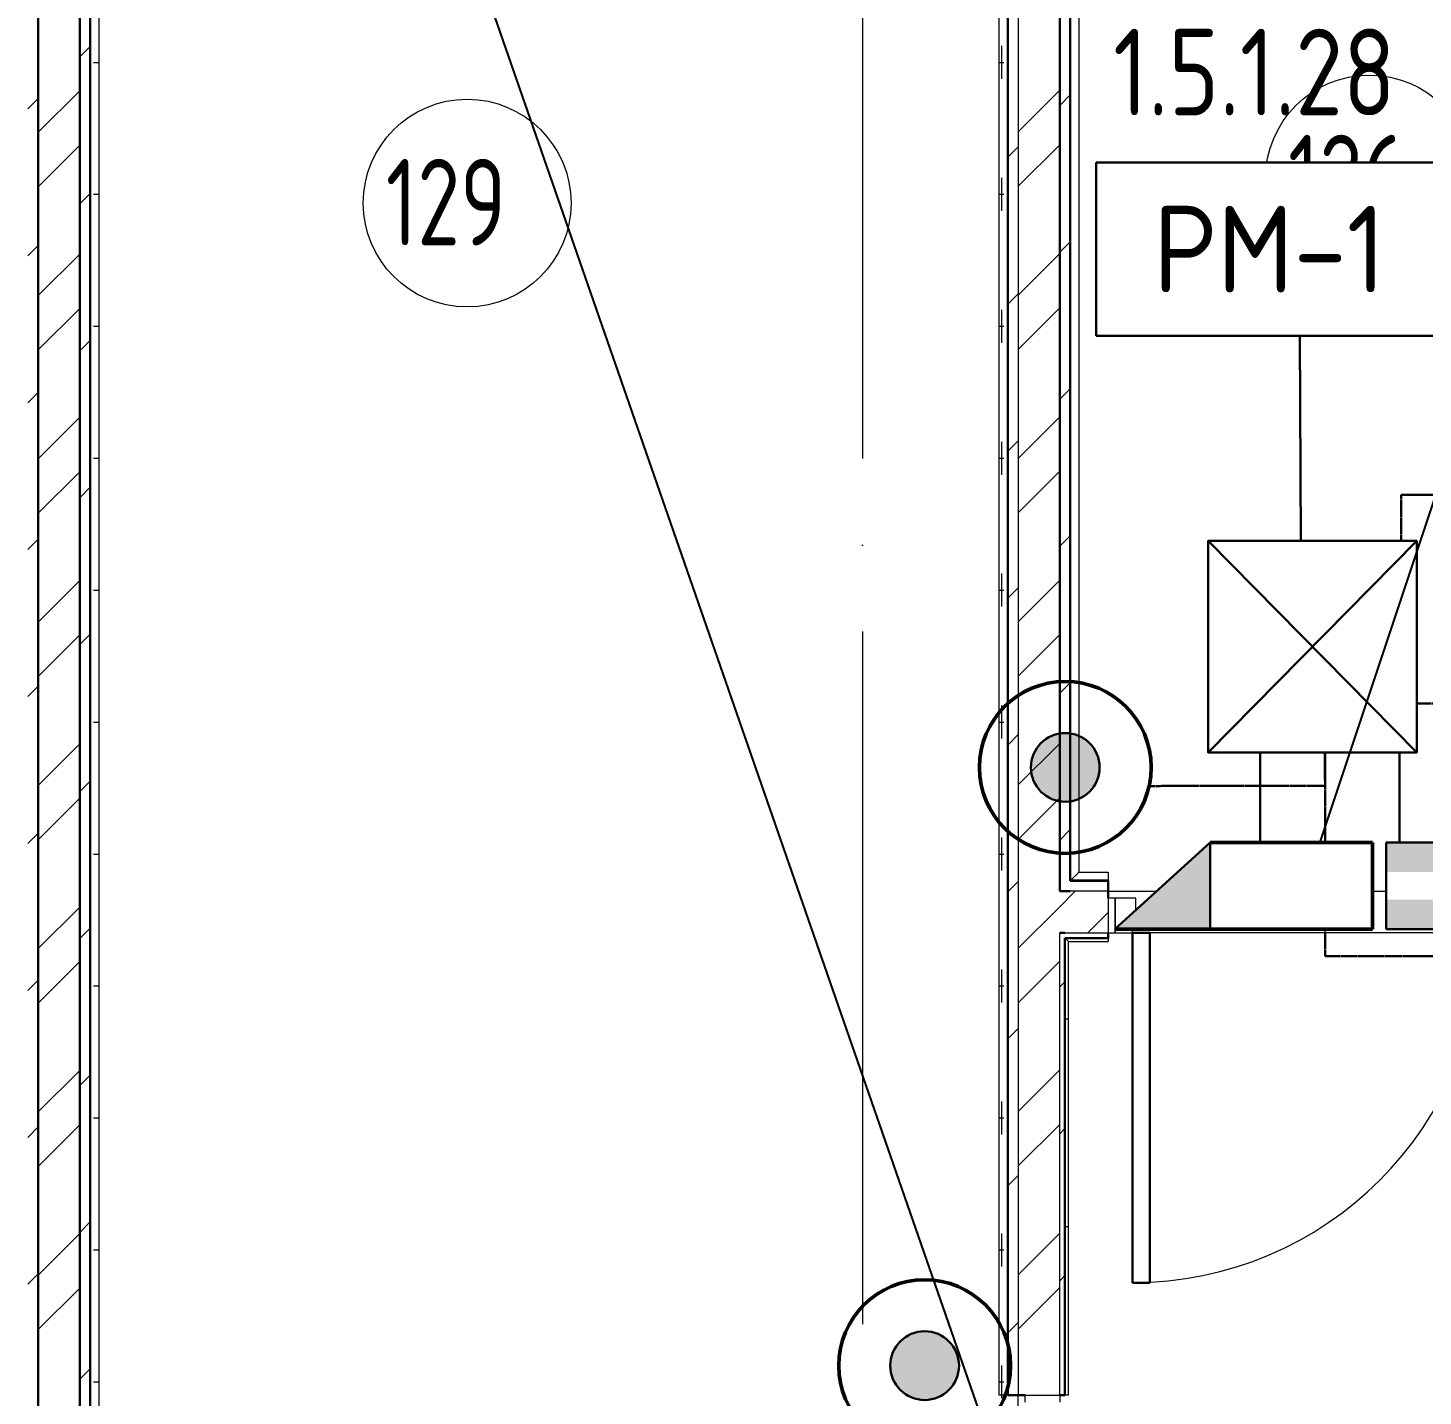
# Model space of a CAD drawing. Header units: millimetres. Extents: x -325553 to 627452, y -28539 to 738858.
# Drawn here: x -11305 to -7276, y 160407 to 164357 of the extents above; entities that cross this region are included whole.
import ezdxf
from ezdxf.enums import TextEntityAlignment as Align

# ---------------------------------------------------------------- set-up
doc = ezdxf.new("R2010")
doc.units = ezdxf.units.MM
doc.set_wipeout_variables(frame=1)
doc.linetypes.add('ADSK_Линия сетки', pattern=[25, 20, -2.5, 0, -2.5])
doc.linetypes.add('штриховаяX2', pattern=[1.5, 1, -0.5])
for name, color, linetype, lineweight in [('-SBugo-СКД-Приборы', 1, 'Continuous', 30), ('RC-Извещатели_охранные', 5, 'Continuous', 30), ('RC-Линии_связи-Адресные', 5, 'Continuous', 30), ('RC-Прочее_оборудование', 5, 'Continuous', 30), ('Двери', 252, 'Continuous', 9), ('Марки помещений', 252, 'Continuous', 20), ('Ограждение', 252, 'Continuous', 9), ('Оси', 252, 'Continuous', 9), ('СКУД', 1, 'Continuous', 30), ('Стены наружные', 7, 'Continuous', 18), ('Стены штриховка', 7, 'Continuous', 9)]:
    doc.layers.add(name, color=color, linetype=linetype, lineweight=lineweight)
doc.layers.add('000_доп.МДУ', color=7, linetype='Continuous')
doc.styles.add('GOST Common_3', font='', dxfattribs={"height": 3.5})
doc.styles.add('ISOCPEUR', font='isocpeur.ttf', dxfattribs={"width": 0.9, "height": 350})
doc.styles.add('RubezhCAD', font='', dxfattribs={"oblique": 10})
doc.styles.get("Standard").update_dxf_attribs({"font": ''})
doc.styles.get('GOST Common_3').set_extended_font_data('GOST 2.304 type A')
doc.styles.get('RubezhCAD').set_extended_font_data('GOST type A')
doc.styles.get('Standard').set_extended_font_data('GOST type B')
pattern_1 = [(0, (-32119.82, 96), (190.5, 190.5), [95.25, -285.75]), (90, (-32072.2, 48.37), (-190.5, 190.5), [95.25, -285.75])]

# ---------------------------------------------------------------- blocks, each defined once
blk = doc.blocks.new('FP_67-План 1 этажа смеж')
at = {"layer": 'Ограждение'}
for p, q in [((20263.5, -5715), (20265.6, -5715)), ((20265.6, -5715), (20271.3, -5715)), ((20271.3, -5715), (20279, -5715)), ((20263.5, -6096), (20265.6, -6096)), ((20265.6, -6096), (20271.3, -6096)), ((20271.3, -6096), (20279, -6096)), ((20263.5, -6477), (20265.6, -6477)), ((20265.6, -6477), (20271.3, -6477)), ((20271.3, -6477), (20279, -6477)), ((20263.5, -6858), (20265.6, -6858)), ((20265.6, -6858), (20271.3, -6858)), ((20271.3, -6858), (20279, -6858)), ((20263.5, -7239), (20265.6, -7239)), ((20265.6, -7239), (20271.3, -7239)), ((20271.3, -7239), (20279, -7239)), ((20263.5, -7620), (20265.6, -7620)), ((20265.6, -7620), (20271.3, -7620)), ((20271.3, -7620), (20279, -7620)), ((20263.5, -8001), (20265.6, -8001)), ((20265.6, -8001), (20271.3, -8001)), ((20271.3, -8001), (20279, -8001)), ((20263.5, -8382), (20265.6, -8382)), ((20265.6, -8382), (20271.3, -8382)), ((20271.3, -8382), (20279, -8382)), ((20263.5, -8763), (20265.6, -8763)), ((20265.6, -8763), (20271.3, -8763)), ((20271.3, -8763), (20279, -8763)), ((20263.5, -9144), (20265.6, -9144)), ((20265.6, -9144), (20271.3, -9144)), ((20271.3, -9144), (20279, -9144)), ((20263.5, -9525), (20265.6, -9525)), ((20265.6, -9525), (20271.3, -9525)), ((20271.3, -9525), (20279, -9525)), ((20263.5, -9906), (20265.6, -9906)), ((20265.6, -9906), (20271.3, -9906)), ((20271.3, -9906), (20279, -9906)), ((20263.5, -10287), (20265.6, -10287)), ((20265.6, -10287), (20271.3, -10287)), ((20271.3, -10287), (20279, -10287)), ((20263.5, -10668), (20265.6, -10668)), ((20265.6, -10668), (20271.3, -10668)), ((20271.3, -10668), (20279, -10668)), ((20263.5, -11049), (20265.6, -11049)), ((20265.6, -11049), (20271.3, -11049)), ((20271.3, -11049), (20279, -11049)), ((20263.5, -11430), (20265.6, -11430)), ((20265.6, -11430), (20271.3, -11430)), ((20271.3, -11430), (20279, -11430))]:
    blk.add_line(p, q, dxfattribs=at)
blk = doc.blocks.new('FP_73-План 1 этажа смеж')
at = {"layer": 'Ограждение'}
for p, q in [((20263.5, -5715), (20265.6, -5715)), ((20265.6, -5715), (20271.3, -5715)), ((20271.3, -5715), (20279, -5715)), ((20263.5, -6096), (20265.6, -6096)), ((20265.6, -6096), (20271.3, -6096)), ((20271.3, -6096), (20279, -6096)), ((20263.5, -6477), (20265.6, -6477)), ((20265.6, -6477), (20271.3, -6477)), ((20271.3, -6477), (20279, -6477)), ((20263.5, -6858), (20265.6, -6858)), ((20265.6, -6858), (20271.3, -6858)), ((20271.3, -6858), (20279, -6858)), ((20263.5, -7239), (20265.6, -7239)), ((20265.6, -7239), (20271.3, -7239)), ((20271.3, -7239), (20279, -7239)), ((20263.5, -7620), (20265.6, -7620)), ((20265.6, -7620), (20271.3, -7620)), ((20271.3, -7620), (20279, -7620)), ((20263.5, -8001), (20265.6, -8001)), ((20265.6, -8001), (20271.3, -8001)), ((20271.3, -8001), (20279, -8001)), ((20263.5, -8382), (20265.6, -8382)), ((20265.6, -8382), (20271.3, -8382)), ((20271.3, -8382), (20279, -8382)), ((20263.5, -8763), (20265.6, -8763)), ((20265.6, -8763), (20271.3, -8763)), ((20271.3, -8763), (20279, -8763)), ((20263.5, -9144), (20265.6, -9144)), ((20265.6, -9144), (20271.3, -9144)), ((20271.3, -9144), (20279, -9144)), ((20263.5, -9525), (20265.6, -9525)), ((20265.6, -9525), (20271.3, -9525)), ((20271.3, -9525), (20279, -9525)), ((20263.5, -9906), (20265.6, -9906)), ((20265.6, -9906), (20271.3, -9906)), ((20271.3, -9906), (20279, -9906)), ((20263.5, -10287), (20265.6, -10287)), ((20265.6, -10287), (20271.3, -10287)), ((20271.3, -10287), (20279, -10287)), ((20263.5, -10668), (20265.6, -10668)), ((20265.6, -10668), (20271.3, -10668)), ((20271.3, -10668), (20279, -10668)), ((20263.5, -11049), (20265.6, -11049)), ((20265.6, -11049), (20271.3, -11049)), ((20271.3, -11049), (20279, -11049)), ((20263.5, -11430), (20265.6, -11430)), ((20265.6, -11430), (20271.3, -11430)), ((20271.3, -11430), (20279, -11430))]:
    blk.add_line(p, q, dxfattribs=at)
blk = doc.blocks.new('FP_75-План 1 этажа смеж')
at = {"layer": 'Ограждение'}
for p, q in [((22886.5, -5762.6), (22886.5, -5667.4)), ((22879, -5715), (22886.8, -5715)), ((22886.8, -5715), (22892.4, -5715)), ((22886.5, -6143.6), (22886.5, -6048.4)), ((22879, -6096), (22886.8, -6096)), ((22886.8, -6096), (22892.4, -6096)), ((22886.5, -6524.6), (22886.5, -6429.4)), ((22879, -6477), (22886.8, -6477)), ((22886.8, -6477), (22892.4, -6477)), ((22886.5, -6905.6), (22886.5, -6810.4)), ((22879, -6858), (22886.8, -6858)), ((22886.8, -6858), (22892.4, -6858)), ((22886.5, -7286.6), (22886.5, -7191.4)), ((22879, -7239), (22886.8, -7239)), ((22886.8, -7239), (22892.4, -7239)), ((22886.5, -7667.6), (22886.5, -7572.4)), ((22879, -7620), (22886.8, -7620)), ((22886.8, -7620), (22892.4, -7620)), ((22886.5, -8048.6), (22886.5, -7953.4)), ((22879, -8001), (22886.8, -8001)), ((22886.8, -8001), (22892.4, -8001)), ((22886.5, -8429.6), (22886.5, -8334.4)), ((22879, -8382), (22886.8, -8382)), ((22886.8, -8382), (22892.4, -8382)), ((22886.5, -8810.6), (22886.5, -8715.4)), ((22879, -8763), (22886.8, -8763)), ((22886.8, -8763), (22892.4, -8763)), ((22886.5, -9191.6), (22886.5, -9096.4)), ((22879, -9144), (22886.8, -9144)), ((22886.8, -9144), (22892.4, -9144)), ((22886.5, -9572.6), (22886.5, -9477.4)), ((22879, -9525), (22886.8, -9525)), ((22886.8, -9525), (22892.4, -9525)), ((22886.5, -9953.6), (22886.5, -9858.4)), ((22879, -9906), (22886.8, -9906)), ((22886.8, -9906), (22892.4, -9906))]:
    blk.add_line(p, q, dxfattribs=at)
blk = doc.blocks.new('1 этаж')
at = {"layer": 'Ограждение', "true_color": 0x636466}
h = blk.add_hatch(dxfattribs=at)
h.set_pattern_fill('FP_34', color=251, style=0, pattern_type=2)
h.set_pattern_definition(pattern_1)
h.paths.add_polyline_path([(-11865.8, -11588.7), (-11863.8, -11586.7), (-11863.8, -5375.7), (-11865.8, -5373.7), (-11865.8, -11429)])
h = blk.add_hatch(dxfattribs=at)
h.set_pattern_fill('FP_34', color=251, style=0, pattern_type=2)
h.set_pattern_definition(pattern_1)
h.paths.add_polyline_path([(-9215.8, -9848.7), (-9215.8, -5373.7), (-9217.8, -5375.7), (-9217.8, -9848.7)])
h = blk.add_hatch(dxfattribs=at)
h.set_pattern_fill('FP_34', color=251, style=0, pattern_type=2)
h.set_pattern_definition(pattern_1)
h.paths.add_polyline_path([(-9035.8, -8363.7), (-9033.8, -8361.7), (-9033.8, -5375.7), (-9035.8, -5373.7), (-9035.8, -8309.3)])
h = blk.add_hatch(dxfattribs=at)
h.set_pattern_fill('FP_25', color=251, style=0, pattern_type=2)
h.set_pattern_definition([(0, (-32119.8, 96), (0, 600), []), (90, (-32119.8, 96), (-600, 4e-14), [])])
h.paths.add_polyline_path([(-9040.8, -9848.7), (-9040.8, -8538.7), (-9050.8, -8528.7), (-9050.8, -9848.7)])
at = {"layer": 'Двери', "color": 251, "true_color": 0x636466}
for p, q in [((-8905.8, -8413.7), (-8925.8, -8413.7)), ((-8925.8, -8413.7), (-8925.8, -8513.7)), ((-8905.8, -8413.7), (-8905.8, -8513.7)), ((-8845.8, -8413.7), (-8905.8, -8413.7)), ((-8905.8, -8513.7), (-8905.8, -8413.7)), ((-8845.8, -8463.7), (-8845.8, -8413.7)), ((-8855.8, -8513.7), (-8855.8, -8463.7)), ((-8855.8, -8463.7), (-8845.8, -8463.7)), ((-8925.8, -8513.7), (-8905.8, -8513.7)), ((-8905.8, -8513.7), (-8855.8, -8513.7)), ((-9165.8, -9848.7), (-9065.8, -9848.7)), ((-9165.8, -9868.7), (-9165.8, -9848.7)), ((-9065.8, -9848.7), (-9065.8, -9868.7))]:
    blk.add_line(p, q, dxfattribs=at)
at = {"layer": 'Двери', "color": 251, "lineweight": 30, "true_color": 0x636466}
for p, q in [((-8805.8, -8513.7), (-8855.8, -8513.7)), ((-8855.8, -8513.7), (-8855.8, -9523.7)), ((-8805.8, -9523.7), (-8805.8, -8513.7)), ((-8855.8, -9523.7), (-8805.8, -9523.7))]:
    blk.add_line(p, q, dxfattribs=at)
at = {"layer": 'Двери', "color": 251, "true_color": 0x636466}
blk.add_arc((-8855.8, -8513.7), 1010, 270, 0, dxfattribs=at)
at = {"layer": 'Марки помещений', "color": 251, "true_color": 0x636466}
for centre in [(-8171.5, -6336.8), (-10777.2, -6406.4)]:
    blk.add_circle(centre, 300, dxfattribs=at)
at = {"layer": 'Ограждение', "color": 251, "true_color": 0x636466}
for p, q in [((-11863.8, -11586.7), (-11863.8, -5375.7)), ((-11840.8, -5398.7), (-11840.8, -10988.7)), ((-9240.8, -9848.7), (-9240.8, -5398.7)), ((-9217.8, -5375.7), (-9217.8, -9848.7)), ((-9033.8, -8361.7), (-9033.8, -5375.7)), ((-9010.8, -5398.7), (-9010.8, -8338.7)), ((-9010.8, -8338.7), (-8925.8, -8338.7)), ((-8925.8, -8338.7), (-8925.8, -8361.7)), ((-8925.8, -8361.7), (-9033.8, -8361.7)), ((-8925.8, -8361.7), (-8925.8, -8363.7)), ((-9040.8, -8538.7), (-9050.8, -8528.7)), ((-9040.8, -9848.7), (-9040.8, -8538.7)), ((-9040.8, -8538.7), (-8925.8, -8538.7)), ((-8925.8, -8528.7), (-8925.8, -8538.7)), ((-9217.8, -9848.7), (-9240.8, -9848.7)), ((-9215.8, -9848.7), (-9217.8, -9848.7)), ((-9040.8, -9848.7), (-9050.8, -9848.7))]:
    blk.add_line(p, q, dxfattribs=at)
blk.add_open_spline([(-9010.8, -8338.7), (-9012.9, -8340.7), (-9015.8, -8343.7), (-9019.6, -8347.6), (-9021.9, -8349.8), (-9023.6, -8351.5), (-9025.2, -8353.2), (-9026.7, -8354.7), (-9028.1, -8356), (-9029.4, -8357.3), (-9030.8, -8358.7), (-9032.1, -8360), (-9033.4, -8361.3), (-9033.8, -8361.7), (-9033.8, -8361.7)], degree=3, knots=[0, 0, 0, 0, 0.166667, 0.25, 0.333333, 0.375, 0.416667, 0.5, 0.541667, 0.583333, 0.666667, 0.75, 0.833333, 1, 1, 1, 1], dxfattribs=at)
at = {"layer": 'Оси', "color": 251, "linetype": 'ADSK_Линия сетки', "ltscale": 100, "true_color": 0x636466}
blk.add_line((-9635.8, -2643.7), (-9635.8, -33769.9), dxfattribs=at)
at = {"layer": 'Стены наружные', "color": 251, "lineweight": 30, "true_color": 0x636466}
for p, q in [((-12015.8, -5343.7), (-12015.8, -11618.7)), ((-11895.8, -11618.7), (-11895.8, -5343.7)), ((-9065.8, -8393.7), (-9065.8, -5343.7)), ((-9035.8, -8363.7), (-9035.8, -5343.7)), ((-11865.8, -11588.7), (-11865.8, -5373.7)), ((-9215.8, -5373.7), (-9215.8, -9848.7)), ((-8925.8, -8363.7), (-9035.8, -8363.7)), ((-8925.8, -8413.7), (-8925.8, -8363.7)), ((-9035.8, -8393.7), (-9065.8, -8393.7)), ((-9065.8, -8513.7), (-9050.8, -8513.7)), ((-9050.8, -9848.7), (-9050.8, -8528.7)), ((-9050.8, -8528.7), (-8925.8, -8528.7)), ((-8925.8, -8528.7), (-8925.8, -8513.7)), ((-9215.8, -9848.7), (-9165.8, -9848.7)), ((-9065.8, -9848.7), (-9050.8, -9848.7))]:
    blk.add_line(p, q, dxfattribs=at)
at = {"layer": 'Стены наружные', "color": 251, "linetype": 'Continuous', "lineweight": 9, "true_color": 0x636466}
for p, q in [((-11895.8, -5984.3), (-11865.8, -5954.3)), ((-12015.8, -6201.9), (-11895.8, -6081.9)), ((-9185.8, -6200.7), (-9065.8, -6080.7)), ((-12045.8, -6134.3), (-12015.8, -6104.3)), ((-9065.8, -6124.2), (-9035.8, -6094.2)), ((-12015.8, -6359.1), (-11895.8, -6239.1)), ((-9215.8, -6274.2), (-9185.8, -6244.2)), ((-9185.8, -6357.9), (-9065.8, -6237.9)), ((-11895.8, -6408.6), (-11865.8, -6378.6)), ((-9065.8, -6548.5), (-9035.8, -6518.5)), ((-12045.8, -6558.6), (-12015.8, -6528.6)), ((-12015.8, -6673.4), (-11895.8, -6553.4)), ((-9185.8, -6672.2), (-9065.8, -6552.2)), ((-9215.8, -6698.5), (-9185.8, -6668.5)), ((-12015.8, -6830.5), (-11895.8, -6710.5)), ((-9185.8, -6829.3), (-9065.8, -6709.3)), ((-11895.8, -6832.9), (-11865.8, -6802.9)), ((-12045.8, -6982.9), (-12015.8, -6952.9)), ((-9065.8, -6972.7), (-9035.8, -6942.7)), ((-12015.8, -7144.9), (-11895.8, -7024.9)), ((-9185.8, -7143.6), (-9065.8, -7023.6)), ((-9215.8, -7122.7), (-9185.8, -7092.7)), ((-12015.8, -7302), (-11895.8, -7182)), ((-9185.8, -7300.8), (-9065.8, -7180.8)), ((-11895.8, -7257.1), (-11865.8, -7227.1)), ((-9065.8, -7397), (-9035.8, -7367)), ((-12045.8, -7407.1), (-12015.8, -7377.1)), ((-12015.8, -7616.3), (-11895.8, -7496.3)), ((-9215.8, -7547), (-9185.8, -7517)), ((-9185.8, -7615.1), (-9065.8, -7495.1)), ((-12015.8, -7773.5), (-11895.8, -7653.5)), ((-11895.8, -7681.4), (-11865.8, -7651.4)), ((-9185.8, -7772.3), (-9065.8, -7652.3)), ((-12045.8, -7831.4), (-12015.8, -7801.4)), ((-9065.8, -7821.3), (-9035.8, -7791.3)), ((-12015.8, -8087.8), (-11895.8, -7967.8)), ((-9215.8, -7971.3), (-9185.8, -7941.3)), ((-9185.8, -8086.6), (-9065.8, -7966.6)), ((-11895.8, -8105.7), (-11865.8, -8075.7)), ((-12015.8, -8244.9), (-11895.8, -8124.9)), ((-9185.8, -8243.7), (-9065.8, -8123.7)), ((-9065.8, -8245.5), (-9035.8, -8215.5)), ((-12045.8, -8255.7), (-12015.8, -8225.7)), ((-9215.8, -8395.5), (-9185.8, -8365.5)), ((-9065.8, -8438), (-9021.5, -8393.7)), ((-12015.8, -8559.2), (-11895.8, -8439.2)), ((-9185.8, -8558), (-9065.8, -8438)), ((-8984.4, -8513.7), (-8925.8, -8455.2)), ((-11895.8, -8529.9), (-11865.8, -8499.9)), ((-12015.8, -8716.4), (-11895.8, -8596.4)), ((-9185.8, -8715.2), (-9065.8, -8595.2)), ((-12045.8, -8679.9), (-12015.8, -8649.9)), ((-9065.8, -8669.8), (-9050.8, -8654.8)), ((-9215.8, -8819.8), (-9185.8, -8789.8)), ((-12015.8, -9030.7), (-11895.8, -8910.7)), ((-11895.8, -8954.2), (-11865.8, -8924.2)), ((-9185.8, -9029.5), (-9065.8, -8909.5)), ((-12045.8, -9104.2), (-12015.8, -9074.2)), ((-12015.8, -9187.9), (-11895.8, -9067.9)), ((-9185.8, -9186.6), (-9065.8, -9066.6)), ((-9065.8, -9094), (-9050.8, -9079)), ((-9215.8, -9244), (-9185.8, -9214)), ((-12015.8, -9502.2), (-11895.8, -9382.2)), ((-11895.8, -9378.5), (-11865.8, -9348.5)), ((-9185.8, -9501), (-9065.8, -9381)), ((-12045.8, -9528.5), (-12015.8, -9498.5)), ((-9065.8, -9518.3), (-9050.8, -9503.3)), ((-12015.8, -9659.3), (-11895.8, -9539.3)), ((-9185.8, -9658.1), (-9065.8, -9538.1)), ((-9215.8, -9668.3), (-9185.8, -9638.3)), ((-11895.8, -9802.7), (-11865.8, -9772.7))]:
    blk.add_line(p, q, dxfattribs=at)
at = {"layer": 'Стены наружные', "color": 251, "true_color": 0x636466}
for p, q in [((-8925.8, -8393.7), (-7775.8, -8393.7)), ((-7845.8, -8513.7), (-8805.8, -8513.7)), ((-9185.8, -10998.7), (-9185.8, -9848.7))]:
    blk.add_line(p, q, dxfattribs=at)
at = {"layer": 'Стены штриховка', "color": 251, "true_color": 0x636466}
for p, q in [((-9185.8, -5373.7), (-9185.8, -9848.7)), ((-8925.8, -8393.7), (-9035.8, -8393.7)), ((-9065.8, -9848.7), (-9065.8, -8513.7)), ((-9050.8, -8513.7), (-8925.8, -8513.7))]:
    blk.add_line(p, q, dxfattribs=at)
at = {"layer": 'Ограждение', "color": 251, "true_color": 0x636466}
for name in ['FP_75-План 1 этажа смеж', 'FP_67-План 1 этажа смеж', 'FP_73-План 1 этажа смеж']:
    blk.add_blockref(name, (-32119.8, 96), dxfattribs=at)
at = {"layer": 'Марки помещений', "color": 251, "true_color": 0x636466, "style": 'GOST Common_3', "width": 0.9}
for s, p in [('126', (-8406.5, -6459.1)), ('129', (-11012.1, -6528.7))]:
    blk.add_text(s, height=250, dxfattribs=at).set_placement(p)
blk = doc.blocks.new('кнопка')
at = {"layer": '-SBugo-СКД-Приборы', "linetype": 'ByBlock', "ltscale": 100}
h = blk.add_hatch(color=256, dxfattribs=at)
edge = h.paths.add_edge_path()
edge.add_ellipse((0, 0), major_axis=(-46.8, 46.8), ratio=1, start_angle=0, end_angle=360)
at = {"layer": '-SBugo-СКД-Приборы', "lineweight": 50}
blk.add_circle((0, 0), 165.4, dxfattribs=at)
at = {"layer": '-SBugo-СКД-Приборы', "linetype": 'ByBlock', "ltscale": 100}
blk.add_ellipse((0, 0), major_axis=(-46.8, 46.8), ratio=1, start_param=3.926991, end_param=10.210176, dxfattribs=at)
blk = doc.blocks.new('*U1236')
blk.add_wipeout([(-509.8, -125), (-234.3, 125), (234.2, 125), (234.2, -125)]).dxf.layer = 'СКУД'
at = {"layer": 'СКУД'}
h = blk.add_hatch(color=256, dxfattribs=at)
h.dxf.hatch_style = 1
h.set_gradient(color1=(255, 0, 0), color2=(255, 0, 0), tint=1)
h.paths.add_polyline_path([(-509.8, -125), (-234.3, -125), (-234.3, 125)])
at = {"layer": 'СКУД', "lineweight": 50}
for p, q in [((234.2, 125), (-234.3, 125)), ((-509.8, -125), (234.2, -125))]:
    blk.add_line(p, q, dxfattribs=at)
at = {"layer": 'СКУД'}
blk.add_line((234.2, -125), (234.2, 125), dxfattribs=at)
for points in [[(-509.8, -125), (-234.3, 125)], [(-234.3, 125), (-234.3, -125)]]:
    blk.add_lwpolyline(points, dxfattribs=at)
at = {"layer": 'СКУД', "lineweight": 50}
blk.add_lwpolyline([(234.2, -125), (234.2, 125)], dxfattribs=at)
blk = doc.blocks.new('RC-UGO-IOM-01')
at = {"layer": 'RC-Извещатели_охранные'}
blk.add_point((0, 0), dxfattribs=at)
blk.add_attdef('PSTN', text='', height=2.5, dxfattribs=at).set_placement((0.977, 2.603), align=Align.BOTTOM_LEFT)
blk.add_wipeout([(2.5, -2.5), (2.5, 2.5), (-2.5, 2.5), (-2.5, -2.5)]).dxf.layer = 'RC-Извещатели_охранные'
blk.add_wipeout([(-2.5, -2.5), (-2.5, 2.5), (2.5, 2.5), (2.5, -2.5)]).dxf.layer = 'RC-Извещатели_охранные'
h = blk.add_hatch(color=256, dxfattribs=at)
h.dxf.hatch_style = 1
h.paths.add_polyline_path([(2.5, 0.8), (2.5, 2.506), (-2.5, 2.499), (-2.5, 0.8)])
h = blk.add_hatch(color=256, dxfattribs=at)
h.dxf.hatch_style = 1
h.paths.add_polyline_path([(2.5, -2.5), (2.5, -0.794), (-2.5, -0.801), (-2.5, -2.5)])
blk.add_lwpolyline([(-2.5, -2.5), (2.5, -2.5), (2.5, 2.5), (-2.5, 2.5)], close=True, dxfattribs=at)
blk = doc.blocks.new('РМ1')
at = {"layer": 'RC-Прочее_оборудование'}
blk.add_point((0, 0), dxfattribs=at)
blk.add_attdef('PSTN', text='', height=2.5, dxfattribs=at).set_placement((5.721, 2.541), align=Align.BOTTOM_CENTER)
blk.add_wipeout([(4.999, 2.501), (4.999, -2.501), (-4.999, -2.501), (-4.999, 2.501)]).dxf.layer = 'RC-Прочее_оборудование'
blk.add_wipeout([(-4.999, -2.501), (-4.999, 2.501), (4.999, 2.501), (4.999, -2.501)]).dxf.layer = 'RC-Прочее_оборудование'
for p, q in [((-4.999, 2.501), (4.999, 2.501)), ((-4.999, -2.501), (-4.999, 2.501)), ((-4.999, 2.501), (-4.999, 2.501)), ((4.999, 2.501), (4.999, -2.501)), ((4.999, -2.501), (-4.999, -2.501))]:
    blk.add_line(p, q, dxfattribs=at)
at = {"layer": 'RC-Прочее_оборудование', "ltscale": 100, "style": 'ISOCPEUR', "width": 0.9}
blk.add_text('РМ-1', height=2.5, dxfattribs=at).set_placement((0.001, -0.001), align=Align.MIDDLE)

msp = doc.modelspace()

# ---------------------------------------------------------------- linework, layer by layer
at = {"color": 7}
for points in [[(-8383.8, 159863), (-11339.3, 168370.1)], [(-7611.8, 161890.5), (-5452.7, 168370.1)]]:
    msp.add_lwpolyline(points, dxfattribs=at)
at = {"color": 1, "lineweight": 30}
msp.add_lwpolyline([(-7628.9, 162876.2), (-7631.4, 163468.7)], dxfattribs=at)
at = {"color": 7, "lineweight": 30}
msp.add_lwpolyline([(-7294, 162876.2), (-7294, 162265.6), (-7896.8, 162265.6), (-7896.8, 162876.2)], close=True, dxfattribs=at)
for points in [[(-7896.8, 162876.2), (-7294, 162265.6)], [(-7294, 162876.2), (-7896.8, 162265.6)]]:
    msp.add_lwpolyline(points, dxfattribs=at)
at = {"color": 6, "lineweight": 30}
for points in [[(-7746.8, 162265.6), (-7746.8, 161890.5), (-7608.3, 161890.5)], [(-7343.5, 162005.2), (-7343.5, 162005.2), (-7343.5, 162265.6), (-7343.5, 162265.6)]]:
    msp.add_lwpolyline(points, dxfattribs=at)
at = {"layer": 'RC-Линии_связи-Адресные', "color": 3, "linetype": 'штриховаяX2', "ltscale": 2}
msp.add_line((-7294, 162407.1), (-6421.6, 162407.1), dxfattribs=at)
at = {"layer": 'RC-Линии_связи-Адресные', "color": 92, "linetype": 'штриховаяX2', "ltscale": 2}
msp.add_lwpolyline([(-7339.5, 162876.2), (-7339.5, 163009.6), (-6984, 163009.6)], dxfattribs=at)
at = {"layer": 'RC-Линии_связи-Адресные', "color": 30, "linetype": 'штриховаяX2', "ltscale": 2}
msp.add_lwpolyline([(-8067.1, 162168.4), (-7559.1, 162169), (-7559.2, 162265.6), (-7559.2, 162265.7)], dxfattribs=at)
at = {"layer": 'RC-Линии_связи-Адресные', "color": 4, "linetype": 'штриховаяX2', "ltscale": 2}
msp.add_lwpolyline([(-6994.9, 161676.8), (-7140.8, 161676.8), (-7140.8, 161676.8), (-7559.1, 161676.8), (-7559.1, 162265.6)], dxfattribs=at)

# ---------------------------------------------------------------- block references
at = {"layer": '000_доп.МДУ', "color": 7, "lineweight": 0}
msp.add_blockref('1 этаж', (740.6, 170258), dxfattribs=at)
at = {"layer": 'СКУД', "yscale": 1.5, "zscale": 1.5}
for p, xscale, rotation in [((-8309.3, 162222.1), 1.5, 270), ((-8715.4, 160494.7), -1.5, 180)]:
    msp.add_blockref('кнопка', p, dxfattribs=dict(at, xscale=xscale, rotation=rotation))

# ---------------------------------------------------------------- next in the draw order: block references
ref = msp.add_blockref('РМ1', (-7720.1, 163718.8), dxfattribs=dict(xscale=100, yscale=100, zscale=100))
ref.add_attrib('PSTN', '1.5.1.28', dxfattribs={"layer": 'RC-Прочее_оборудование', "color": 0, "height": 250, "style": 'RubezhCAD'}).set_placement((-7763.1, 164354.9), align=Align.TOP_CENTER)
at = {"layer": 'RC-Извещатели_охранные', "color": 1, "ltscale": 0.01, "xscale": 50, "yscale": 50, "zscale": 50}
msp.add_blockref('RC-UGO-IOM-01', (-7257.3, 161880.2), dxfattribs=at)
at = {"layer": 'СКУД'}
msp.add_blockref('*U1236', (-7656, 161880.2), dxfattribs=at)

doc.saveas('drawing.dxf')
